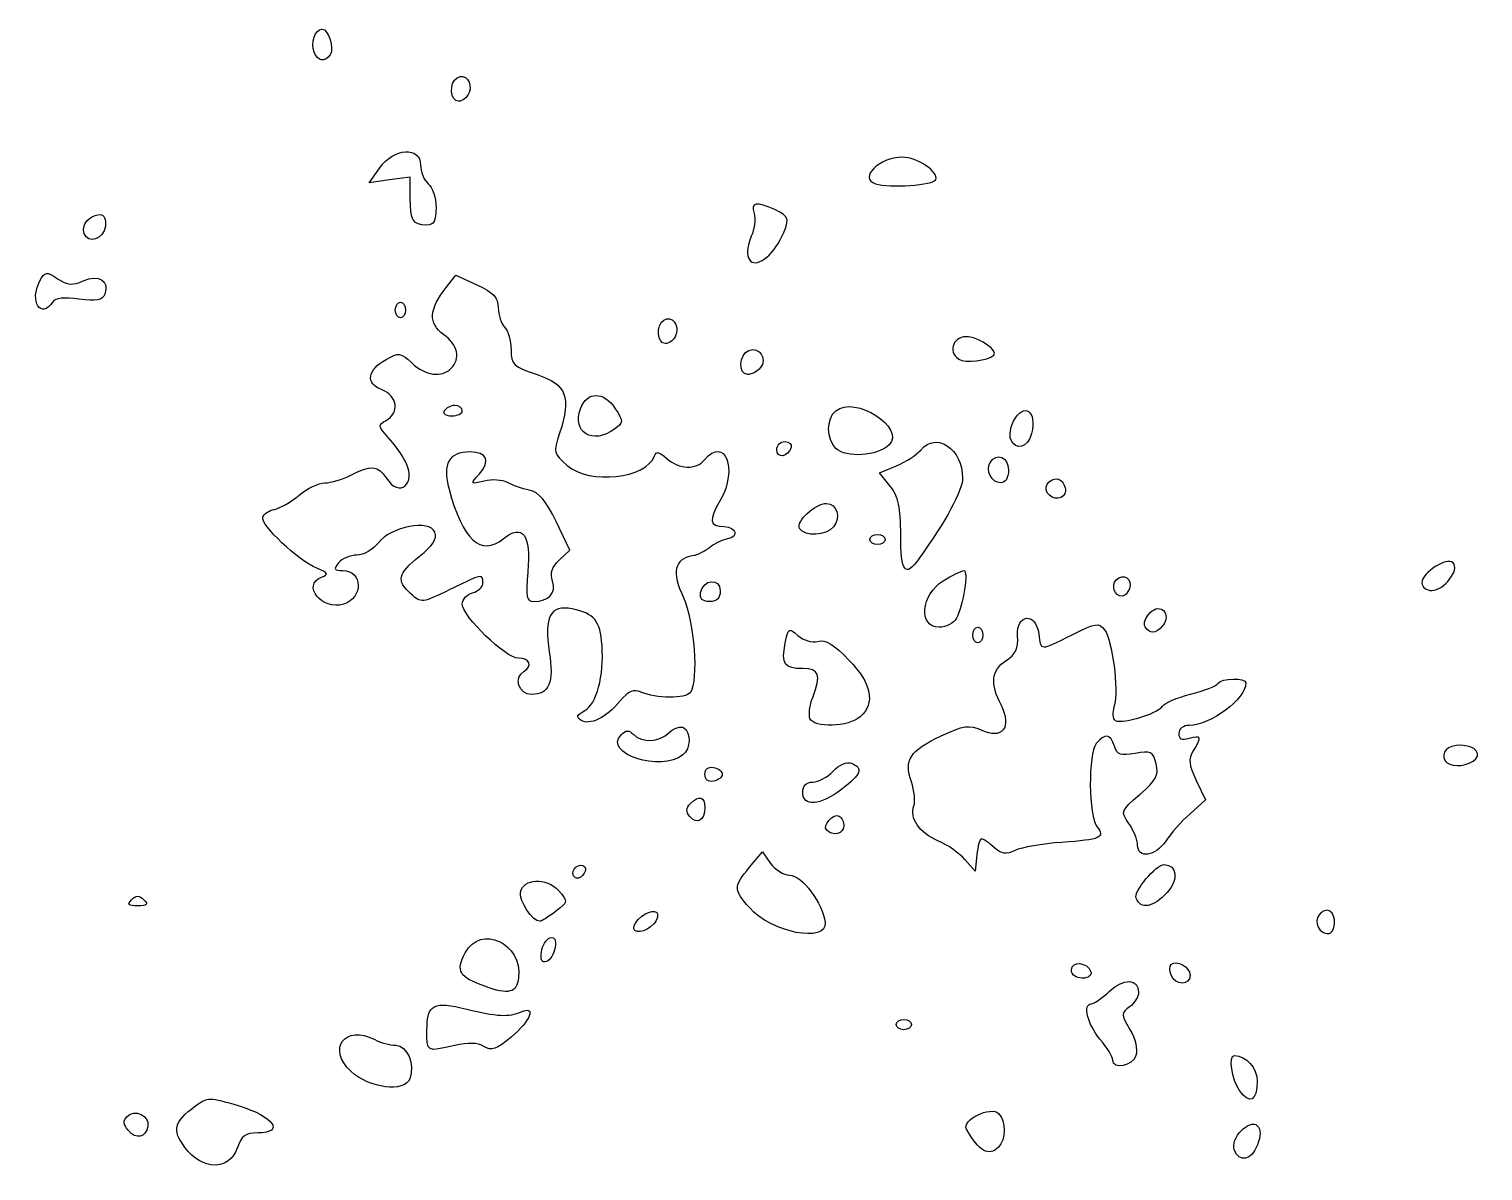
# Model space of a CAD drawing. Header units: centimetres. Extents: x -9.1 to 23.1, y -7.7 to 7.6.
# Drawn here: x 4.18 to 6.022, y 3.681 to 5.126 of the extents above; entities that cross this region are included whole.
import ezdxf

# ---------------------------------------------------------------- set-up
doc = ezdxf.new("R2010")
doc.units = ezdxf.units.CM
doc.header["$MEASUREMENT"] = 0
doc.layers.add('Layer 1', color=7, linetype='Continuous')

msp = doc.modelspace()

# ---------------------------------------------------------------- linework, layer by layer
at = {"layer": 'Layer 1'}
for points, knots in [([(4.56147, 5.09371), (4.5668, 5.10233), (4.55909, 5.12631), (4.55099, 5.12631), (4.55099, 5.12631), (4.54234, 5.12631), (4.53636, 5.10883), (4.54093, 5.09692), (4.54093, 5.09692), (4.54525, 5.08567), (4.5555, 5.08407), (4.56146, 5.09371), (4.56146, 5.09371), (4.56146, 5.09371), (4.56147, 5.09371), (4.56147, 5.09371)], [0, 0, 0, 0, 0.2, 0.2, 0.2, 0.2, 0.4, 0.4, 0.4, 0.4, 0.6, 0.6, 0.6, 0.6, 1, 1, 1, 1]), ([(4.73735, 5.04587), (4.74227, 5.05869), (4.73227, 5.07102), (4.72208, 5.06472), (4.72208, 5.06472), (4.71179, 5.05836), (4.71336, 5.03498), (4.72408, 5.03498), (4.72408, 5.03498), (4.72908, 5.03498), (4.73506, 5.03988), (4.73736, 5.04587), (4.73736, 5.04587), (4.73736, 5.04587), (4.73735, 5.04587), (4.73735, 5.04587)], [0, 0, 0, 0, 0.2, 0.2, 0.2, 0.2, 0.4, 0.4, 0.4, 0.4, 0.6, 0.6, 0.6, 0.6, 1, 1, 1, 1]), ([(4.6955, 4.90033), (4.6955, 4.91246), (4.69109, 4.92605), (4.6857, 4.93052), (4.6857, 4.93052), (4.68031, 4.93499), (4.6759, 4.94564), (4.6759, 4.95418), (4.6759, 4.95418), (4.6759, 4.97813), (4.64199, 4.97587), (4.62409, 4.95072), (4.62409, 4.95072), (4.62409, 4.95072), (4.61058, 4.93175), (4.61058, 4.93175), (4.61058, 4.93175), (4.61058, 4.93175), (4.63671, 4.93525), (4.63671, 4.93525), (4.63671, 4.93525), (4.63671, 4.93525), (4.66284, 4.93875), (4.66284, 4.93875), (4.66284, 4.93875), (4.66284, 4.93875), (4.66284, 4.91285), (4.66284, 4.91285), (4.66284, 4.91285), (4.66284, 4.88386), (4.6662, 4.87825), (4.68352, 4.87825), (4.68352, 4.87825), (4.69277, 4.87825), (4.69549, 4.88327), (4.69549, 4.90031), (4.69549, 4.90031), (4.69549, 4.90031), (4.6955, 4.90033), (4.6955, 4.90033)], [0, 0, 0, 0, 0.0909091, 0.0909091, 0.0909091, 0.0909091, 0.1818182, 0.1818182, 0.1818182, 0.1818182, 0.2727273, 0.2727273, 0.2727273, 0.2727273, 0.3636364, 0.3636364, 0.3636364, 0.3636364, 0.4545455, 0.4545455, 0.4545455, 0.4545455, 0.5454545, 0.5454545, 0.5454545, 0.5454545, 0.6363636, 0.6363636, 0.6363636, 0.6363636, 0.7272727, 0.7272727, 0.7272727, 0.7272727, 0.8181818, 0.8181818, 0.8181818, 0.8181818, 1, 1, 1, 1]), ([(5.25233, 4.93031), (5.2303, 4.93745), (5.25699, 4.96406), (5.28618, 4.96406), (5.28618, 4.96406), (5.30502, 4.96406), (5.33211, 4.94597), (5.32866, 4.93569), (5.32866, 4.93569), (5.32635, 4.92881), (5.26934, 4.9248), (5.25233, 4.93031)], [0, 0, 0, 0, 0.25, 0.25, 0.25, 0.25, 0.5, 0.5, 0.5, 0.5, 1, 1, 1, 1]), ([(5.09117, 4.83683), (5.08896, 4.8426), (5.09056, 4.85482), (5.09474, 4.86399), (5.09474, 4.86399), (5.09892, 4.87315), (5.10057, 4.88619), (5.09842, 4.89297), (5.09842, 4.89297), (5.09392, 4.90714), (5.10095, 4.90842), (5.12448, 4.8977), (5.12448, 4.8977), (5.14385, 4.88887), (5.14452, 4.88509), (5.13125, 4.85943), (5.13125, 4.85943), (5.11828, 4.83435), (5.09678, 4.82222), (5.09118, 4.83684), (5.09118, 4.83684), (5.09118, 4.83684), (5.09117, 4.83683), (5.09117, 4.83683)], [0, 0, 0, 0, 0.1428571, 0.1428571, 0.1428571, 0.1428571, 0.2857143, 0.2857143, 0.2857143, 0.2857143, 0.4285714, 0.4285714, 0.4285714, 0.4285714, 0.5714286, 0.5714286, 0.5714286, 0.5714286, 0.7142857, 0.7142857, 0.7142857, 0.7142857, 1, 1, 1, 1]), ([(4.27655, 4.87674), (4.27784, 4.88579), (4.27522, 4.89137), (4.26969, 4.89137), (4.26969, 4.89137), (4.2566, 4.89137), (4.24554, 4.87814), (4.24967, 4.8674), (4.24967, 4.8674), (4.25505, 4.85339), (4.27417, 4.86004), (4.27655, 4.87675), (4.27655, 4.87675), (4.27655, 4.87675), (4.27655, 4.87674), (4.27655, 4.87674)], [0, 0, 0, 0, 0.2, 0.2, 0.2, 0.2, 0.4, 0.4, 0.4, 0.4, 0.6, 0.6, 0.6, 0.6, 1, 1, 1, 1]), ([(4.20987, 4.7811), (4.21273, 4.78572), (4.22494, 4.78695), (4.24315, 4.78448), (4.24315, 4.78448), (4.26566, 4.78139), (4.27277, 4.78275), (4.27581, 4.79068), (4.27581, 4.79068), (4.28226, 4.8075), (4.26784, 4.81644), (4.24849, 4.80763), (4.24849, 4.80763), (4.23492, 4.80144), (4.22875, 4.80194), (4.21612, 4.81022), (4.21612, 4.81022), (4.2016, 4.81973), (4.20004, 4.81954), (4.19352, 4.80738), (4.19352, 4.80738), (4.17994, 4.782), (4.19522, 4.75747), (4.20986, 4.78115), (4.20986, 4.78115), (4.20986, 4.78115), (4.20987, 4.7811), (4.20987, 4.7811)], [0, 0, 0, 0, 0.125, 0.125, 0.125, 0.125, 0.25, 0.25, 0.25, 0.25, 0.375, 0.375, 0.375, 0.375, 0.5, 0.5, 0.5, 0.5, 0.625, 0.625, 0.625, 0.625, 0.75, 0.75, 0.75, 0.75, 1, 1, 1, 1]), ([(4.92895, 4.27565), (4.93944, 4.28808), (4.94607, 4.29093), (4.95507, 4.28689), (4.95507, 4.28689), (4.9737, 4.27853), (5.0123, 4.27821), (5.01765, 4.28635), (5.01765, 4.28635), (5.02814, 4.30235), (5.02274, 4.37582), (5.00882, 4.40638), (5.00882, 4.40638), (4.99391, 4.43911), (4.9973, 4.45501), (5.02008, 4.45925), (5.02008, 4.45925), (5.02688, 4.46053), (5.03685, 4.46536), (5.04224, 4.47001), (5.04224, 4.47001), (5.04763, 4.47465), (5.05771, 4.4795), (5.06463, 4.48076), (5.06463, 4.48076), (5.07967, 4.48352), (5.07638, 4.49605), (5.06055, 4.49633), (5.06055, 4.49633), (5.04167, 4.49674), (5.04067, 4.50387), (5.05582, 4.53019), (5.05582, 4.53019), (5.07818, 4.56904), (5.06126, 4.61182), (5.03572, 4.58104), (5.03572, 4.58104), (5.02484, 4.56793), (5.00375, 4.56865), (4.98793, 4.58269), (4.98793, 4.58269), (4.97831, 4.59121), (4.97429, 4.59201), (4.97213, 4.58582), (4.97213, 4.58582), (4.96211, 4.55716), (4.8901, 4.54926), (4.86169, 4.5737), (4.86169, 4.5737), (4.8444, 4.58857), (4.84401, 4.59021), (4.8521, 4.61472), (4.8521, 4.61472), (4.86713, 4.66025), (4.86089, 4.6764), (4.82346, 4.68888), (4.82346, 4.68888), (4.79359, 4.69884), (4.79078, 4.70153), (4.79058, 4.72032), (4.79058, 4.72032), (4.79046, 4.73163), (4.78678, 4.74445), (4.78242, 4.74882), (4.78242, 4.74882), (4.77806, 4.75319), (4.7744, 4.76425), (4.77431, 4.77342), (4.77431, 4.77342), (4.77419, 4.78649), (4.76837, 4.79274), (4.7473, 4.80246), (4.7473, 4.80246), (4.7473, 4.80246), (4.72046, 4.81485), (4.72046, 4.81485), (4.72046, 4.81485), (4.72046, 4.81485), (4.70826, 4.7992), (4.70826, 4.7992), (4.70826, 4.7992), (4.68653, 4.77132), (4.68554, 4.75366), (4.70493, 4.73954), (4.70493, 4.73954), (4.72342, 4.72607), (4.7271, 4.7094), (4.71438, 4.69669), (4.71438, 4.69669), (4.70231, 4.68462), (4.6822, 4.68735), (4.66514, 4.70338), (4.66514, 4.70338), (4.65074, 4.7169), (4.64845, 4.71723), (4.63211, 4.70805), (4.63211, 4.70805), (4.60819, 4.69462), (4.60594, 4.67746), (4.62704, 4.66943), (4.62704, 4.66943), (4.64658, 4.662), (4.6496, 4.64046), (4.63246, 4.63087), (4.63246, 4.63087), (4.62183, 4.62492), (4.622, 4.62348), (4.63491, 4.60932), (4.63491, 4.60932), (4.64252, 4.60097), (4.65228, 4.5873), (4.6566, 4.57894), (4.6566, 4.57894), (4.67134, 4.55038), (4.64906, 4.53139), (4.6323, 4.55822), (4.6323, 4.55822), (4.62256, 4.57382), (4.61245, 4.57457), (4.58745, 4.56151), (4.58745, 4.56151), (4.57716, 4.55615), (4.56236, 4.55174), (4.55455, 4.55172), (4.55455, 4.55172), (4.54674, 4.5517), (4.53205, 4.54469), (4.52189, 4.53615), (4.52189, 4.53615), (4.51174, 4.5276), (4.49779, 4.51952), (4.49091, 4.51819), (4.49091, 4.51819), (4.48402, 4.51687), (4.47725, 4.51235), (4.47587, 4.50819), (4.47587, 4.50819), (4.47273, 4.49876), (4.52123, 4.45318), (4.54453, 4.44366), (4.54453, 4.44366), (4.559, 4.43775), (4.55997, 4.43592), (4.55056, 4.43231), (4.55056, 4.43231), (4.52454, 4.42233), (4.55131, 4.38957), (4.57845, 4.39818), (4.57845, 4.39818), (4.60362, 4.40617), (4.60273, 4.44066), (4.57735, 4.44066), (4.57735, 4.44066), (4.56611, 4.44066), (4.56522, 4.44231), (4.572, 4.45046), (4.572, 4.45046), (4.57647, 4.45585), (4.5869, 4.46025), (4.59518, 4.46025), (4.59518, 4.46025), (4.60346, 4.46025), (4.61573, 4.46724), (4.62245, 4.47578), (4.62245, 4.47578), (4.6389, 4.49669), (4.68752, 4.50582), (4.6939, 4.48919), (4.6939, 4.48919), (4.69705, 4.48099), (4.69158, 4.47244), (4.67432, 4.4586), (4.67432, 4.4586), (4.64692, 4.43662), (4.64498, 4.42796), (4.66368, 4.41104), (4.66368, 4.41104), (4.67667, 4.39929), (4.67786, 4.39942), (4.71281, 4.41656), (4.71281, 4.41656), (4.75432, 4.43692), (4.75487, 4.43703), (4.75487, 4.42509), (4.75487, 4.42509), (4.75487, 4.42012), (4.74899, 4.41452), (4.74181, 4.41264), (4.74181, 4.41264), (4.73463, 4.41075), (4.72875, 4.40431), (4.72875, 4.3983), (4.72875, 4.3983), (4.72875, 4.38271), (4.78388, 4.32962), (4.80008, 4.32962), (4.80008, 4.32962), (4.81428, 4.32962), (4.81834, 4.32022), (4.80713, 4.31329), (4.80713, 4.31329), (4.79334, 4.30477), (4.80007, 4.2839), (4.8166, 4.2839), (4.8166, 4.2839), (4.8388, 4.2839), (4.84508, 4.29896), (4.83897, 4.3376), (4.83897, 4.3376), (4.83194, 4.38205), (4.84031, 4.39776), (4.86805, 4.39221), (4.86805, 4.39221), (4.89569, 4.38668), (4.90364, 4.37692), (4.90576, 4.34594), (4.90576, 4.34594), (4.90841, 4.30715), (4.89895, 4.2715), (4.88386, 4.26342), (4.88386, 4.26342), (4.87363, 4.25794), (4.87262, 4.25516), (4.87937, 4.25099), (4.87937, 4.25099), (4.89045, 4.24414), (4.91096, 4.25432), (4.92895, 4.27565)], [0, 0, 0, 0, 0.0172414, 0.0172414, 0.0172414, 0.0172414, 0.0344828, 0.0344828, 0.0344828, 0.0344828, 0.0517241, 0.0517241, 0.0517241, 0.0517241, 0.0689655, 0.0689655, 0.0689655, 0.0689655, 0.0862069, 0.0862069, 0.0862069, 0.0862069, 0.1034483, 0.1034483, 0.1034483, 0.1034483, 0.1206897, 0.1206897, 0.1206897, 0.1206897, 0.137931, 0.137931, 0.137931, 0.137931, 0.1551724, 0.1551724, 0.1551724, 0.1551724, 0.1724138, 0.1724138, 0.1724138, 0.1724138, 0.1896552, 0.1896552, 0.1896552, 0.1896552, 0.2068966, 0.2068966, 0.2068966, 0.2068966, 0.2241379, 0.2241379, 0.2241379, 0.2241379, 0.2413793, 0.2413793, 0.2413793, 0.2413793, 0.2586207, 0.2586207, 0.2586207, 0.2586207, 0.2758621, 0.2758621, 0.2758621, 0.2758621, 0.2931034, 0.2931034, 0.2931034, 0.2931034, 0.3103448, 0.3103448, 0.3103448, 0.3103448, 0.3275862, 0.3275862, 0.3275862, 0.3275862, 0.3448276, 0.3448276, 0.3448276, 0.3448276, 0.362069, 0.362069, 0.362069, 0.362069, 0.3793103, 0.3793103, 0.3793103, 0.3793103, 0.3965517, 0.3965517, 0.3965517, 0.3965517, 0.4137931, 0.4137931, 0.4137931, 0.4137931, 0.4310345, 0.4310345, 0.4310345, 0.4310345, 0.4482759, 0.4482759, 0.4482759, 0.4482759, 0.4655172, 0.4655172, 0.4655172, 0.4655172, 0.4827586, 0.4827586, 0.4827586, 0.4827586, 0.5, 0.5, 0.5, 0.5, 0.5172414, 0.5172414, 0.5172414, 0.5172414, 0.5344828, 0.5344828, 0.5344828, 0.5344828, 0.5517241, 0.5517241, 0.5517241, 0.5517241, 0.5689655, 0.5689655, 0.5689655, 0.5689655, 0.5862069, 0.5862069, 0.5862069, 0.5862069, 0.6034483, 0.6034483, 0.6034483, 0.6034483, 0.6206897, 0.6206897, 0.6206897, 0.6206897, 0.637931, 0.637931, 0.637931, 0.637931, 0.6551724, 0.6551724, 0.6551724, 0.6551724, 0.6724138, 0.6724138, 0.6724138, 0.6724138, 0.6896552, 0.6896552, 0.6896552, 0.6896552, 0.7068966, 0.7068966, 0.7068966, 0.7068966, 0.7241379, 0.7241379, 0.7241379, 0.7241379, 0.7413793, 0.7413793, 0.7413793, 0.7413793, 0.7586207, 0.7586207, 0.7586207, 0.7586207, 0.7758621, 0.7758621, 0.7758621, 0.7758621, 0.7931034, 0.7931034, 0.7931034, 0.7931034, 0.8103448, 0.8103448, 0.8103448, 0.8103448, 0.8275862, 0.8275862, 0.8275862, 0.8275862, 0.8448276, 0.8448276, 0.8448276, 0.8448276, 0.862069, 0.862069, 0.862069, 0.862069, 0.8793103, 0.8793103, 0.8793103, 0.8793103, 0.8965517, 0.8965517, 0.8965517, 0.8965517, 0.9137931, 0.9137931, 0.9137931, 0.9137931, 0.9310345, 0.9310345, 0.9310345, 0.9310345, 0.9482759, 0.9482759, 0.9482759, 0.9482759, 0.9655172, 0.9655172, 0.9655172, 0.9655172, 1, 1, 1, 1]), ([(4.65698, 4.77054), (4.65698, 4.77593), (4.65404, 4.78034), (4.65045, 4.78034), (4.65045, 4.78034), (4.64686, 4.78034), (4.64392, 4.77593), (4.64392, 4.77054), (4.64392, 4.77054), (4.64392, 4.76515), (4.64686, 4.76075), (4.65045, 4.76075), (4.65045, 4.76075), (4.65404, 4.76075), (4.65698, 4.76516), (4.65698, 4.77054)], [0, 0, 0, 0, 0.2, 0.2, 0.2, 0.2, 0.4, 0.4, 0.4, 0.4, 0.6, 0.6, 0.6, 0.6, 1, 1, 1, 1]), ([(4.99931, 4.73896), (5.00423, 4.75178), (4.99424, 4.76412), (4.98404, 4.75782), (4.98404, 4.75782), (4.97375, 4.75146), (4.97532, 4.72808), (4.98604, 4.72808), (4.98604, 4.72808), (4.99104, 4.72808), (4.99702, 4.73298), (4.99932, 4.73897), (4.99932, 4.73897), (4.99932, 4.73897), (4.99931, 4.73896), (4.99931, 4.73896)], [0, 0, 0, 0, 0.2, 0.2, 0.2, 0.2, 0.4, 0.4, 0.4, 0.4, 0.6, 0.6, 0.6, 0.6, 1, 1, 1, 1]), ([(5.3577, 4.70844), (5.34254, 4.71833), (5.35155, 4.73904), (5.36993, 4.73658), (5.36993, 4.73658), (5.38602, 4.73444), (5.40753, 4.71882), (5.40202, 4.71331), (5.40202, 4.71331), (5.39512, 4.70641), (5.36575, 4.70319), (5.35769, 4.70844), (5.35769, 4.70844), (5.35769, 4.70844), (5.3577, 4.70844), (5.3577, 4.70844)], [0, 0, 0, 0, 0.2, 0.2, 0.2, 0.2, 0.4, 0.4, 0.4, 0.4, 0.6, 0.6, 0.6, 0.6, 1, 1, 1, 1]), ([(5.10631, 4.69733), (5.11562, 4.70855), (5.10513, 4.72461), (5.09181, 4.7195), (5.09181, 4.7195), (5.07904, 4.7146), (5.07782, 4.68895), (5.09035, 4.68895), (5.09035, 4.68895), (5.0953, 4.68895), (5.10248, 4.69274), (5.1063, 4.69733), (5.1063, 4.69733), (5.1063, 4.69733), (5.10631, 4.69733), (5.10631, 4.69733)], [0, 0, 0, 0, 0.2, 0.2, 0.2, 0.2, 0.4, 0.4, 0.4, 0.4, 0.6, 0.6, 0.6, 0.6, 1, 1, 1, 1]), ([(4.9214, 4.61957), (4.93314, 4.62815), (4.93319, 4.62937), (4.9225, 4.64569), (4.9225, 4.64569), (4.9079, 4.66798), (4.8871, 4.66798), (4.87863, 4.64569), (4.87863, 4.64569), (4.86728, 4.61583), (4.89399, 4.59952), (4.92141, 4.61957), (4.92141, 4.61957), (4.92141, 4.61957), (4.9214, 4.61957), (4.9214, 4.61957)], [0, 0, 0, 0, 0.2, 0.2, 0.2, 0.2, 0.4, 0.4, 0.4, 0.4, 0.6, 0.6, 0.6, 0.6, 1, 1, 1, 1]), ([(5.26933, 4.59979), (5.29091, 4.62137), (5.22603, 4.66301), (5.20196, 4.64302), (5.20196, 4.64302), (5.18964, 4.63279), (5.18974, 4.60768), (5.20217, 4.59526), (5.20217, 4.59526), (5.21455, 4.58288), (5.25517, 4.58561), (5.26935, 4.59978), (5.26935, 4.59978), (5.26935, 4.59978), (5.26933, 4.59979), (5.26933, 4.59979)], [0, 0, 0, 0, 0.2, 0.2, 0.2, 0.2, 0.4, 0.4, 0.4, 0.4, 0.6, 0.6, 0.6, 0.6, 1, 1, 1, 1]), ([(4.70589, 4.64311), (4.70811, 4.64669), (4.71416, 4.64964), (4.71934, 4.64964), (4.71934, 4.64964), (4.72452, 4.64964), (4.72875, 4.64672), (4.72875, 4.64311), (4.72875, 4.64311), (4.72875, 4.63953), (4.7227, 4.63658), (4.7153, 4.63658), (4.7153, 4.63658), (4.7079, 4.63658), (4.70367, 4.6395), (4.70589, 4.64311)], [0, 0, 0, 0, 0.2, 0.2, 0.2, 0.2, 0.4, 0.4, 0.4, 0.4, 0.6, 0.6, 0.6, 0.6, 1, 1, 1, 1]), ([(5.44986, 4.61416), (5.45708, 4.64292), (5.44043, 4.65434), (5.42724, 4.62968), (5.42724, 4.62968), (5.42325, 4.62221), (5.42158, 4.61193), (5.42354, 4.60682), (5.42354, 4.60682), (5.42933, 4.59174), (5.44536, 4.59621), (5.44986, 4.61416)], [0, 0, 0, 0, 0.25, 0.25, 0.25, 0.25, 0.5, 0.5, 0.5, 0.5, 1, 1, 1, 1]), ([(5.30716, 4.45553), (5.34176, 4.50386), (5.36256, 4.54216), (5.36256, 4.55752), (5.36256, 4.55752), (5.36256, 4.59481), (5.32931, 4.61723), (5.30948, 4.59331), (5.30948, 4.59331), (5.30455, 4.58737), (5.29083, 4.57845), (5.27899, 4.5735), (5.27899, 4.5735), (5.27899, 4.5735), (5.25746, 4.5645), (5.25746, 4.5645), (5.25746, 4.5645), (5.25746, 4.5645), (5.27083, 4.5475), (5.27083, 4.5475), (5.27083, 4.5475), (5.28135, 4.53413), (5.2842, 4.52096), (5.2842, 4.48567), (5.2842, 4.48567), (5.2842, 4.43853), (5.28977, 4.43122), (5.30717, 4.45553), (5.30717, 4.45553), (5.30717, 4.45553), (5.30716, 4.45553), (5.30716, 4.45553)], [0, 0, 0, 0, 0.1111111, 0.1111111, 0.1111111, 0.1111111, 0.2222222, 0.2222222, 0.2222222, 0.2222222, 0.3333333, 0.3333333, 0.3333333, 0.3333333, 0.4444444, 0.4444444, 0.4444444, 0.4444444, 0.5555556, 0.5555556, 0.5555556, 0.5555556, 0.6666667, 0.6666667, 0.6666667, 0.6666667, 0.7777778, 0.7777778, 0.7777778, 0.7777778, 1, 1, 1, 1]), ([(4.81178, 4.4392), (4.81602, 4.48597), (4.80506, 4.50063), (4.78064, 4.48086), (4.78064, 4.48086), (4.75252, 4.45809), (4.72899, 4.47971), (4.71191, 4.54395), (4.71191, 4.54395), (4.70331, 4.57631), (4.71162, 4.59087), (4.73862, 4.59087), (4.73862, 4.59087), (4.76003, 4.59087), (4.76496, 4.57956), (4.75061, 4.56336), (4.75061, 4.56336), (4.73867, 4.54987), (4.73873, 4.54978), (4.75642, 4.55408), (4.75642, 4.55408), (4.76626, 4.55647), (4.77948, 4.5556), (4.78581, 4.55219), (4.78581, 4.55219), (4.79214, 4.54877), (4.80467, 4.54443), (4.81365, 4.54256), (4.81365, 4.54256), (4.82562, 4.54009), (4.83467, 4.52947), (4.84753, 4.50285), (4.84753, 4.50285), (4.84753, 4.50285), (4.86508, 4.46653), (4.86508, 4.46653), (4.86508, 4.46653), (4.86508, 4.46653), (4.85181, 4.45417), (4.85181, 4.45417), (4.85181, 4.45417), (4.84237, 4.44537), (4.83986, 4.43763), (4.84312, 4.42736), (4.84312, 4.42736), (4.84801, 4.41196), (4.83853, 4.40176), (4.81917, 4.40158), (4.81917, 4.40158), (4.80996, 4.40158), (4.80887, 4.40705), (4.81178, 4.43922), (4.81178, 4.43922), (4.81178, 4.43922), (4.81178, 4.4392), (4.81178, 4.4392)], [0, 0, 0, 0, 0.0666667, 0.0666667, 0.0666667, 0.0666667, 0.1333333, 0.1333333, 0.1333333, 0.1333333, 0.2, 0.2, 0.2, 0.2, 0.2666667, 0.2666667, 0.2666667, 0.2666667, 0.3333333, 0.3333333, 0.3333333, 0.3333333, 0.4, 0.4, 0.4, 0.4, 0.4666667, 0.4666667, 0.4666667, 0.4666667, 0.5333333, 0.5333333, 0.5333333, 0.5333333, 0.6, 0.6, 0.6, 0.6, 0.6666667, 0.6666667, 0.6666667, 0.6666667, 0.7333333, 0.7333333, 0.7333333, 0.7333333, 0.8, 0.8, 0.8, 0.8, 0.8666667, 0.8666667, 0.8666667, 0.8666667, 1, 1, 1, 1]), ([(5.14521, 4.59629), (5.14663, 4.60056), (5.14314, 4.60405), (5.13745, 4.60405), (5.13745, 4.60405), (5.13176, 4.60405), (5.12711, 4.5994), (5.12711, 4.59371), (5.12711, 4.59371), (5.12711, 4.58218), (5.14117, 4.58419), (5.14521, 4.5963), (5.14521, 4.5963), (5.14521, 4.5963), (5.14521, 4.59629), (5.14521, 4.59629)], [0, 0, 0, 0, 0.2, 0.2, 0.2, 0.2, 0.4, 0.4, 0.4, 0.4, 0.6, 0.6, 0.6, 0.6, 1, 1, 1, 1]), ([(5.42068, 4.5681), (5.42068, 4.5847), (5.40581, 4.59081), (5.39763, 4.57758), (5.39763, 4.57758), (5.39134, 4.5674), (5.39924, 4.55177), (5.41068, 4.55177), (5.41068, 4.55177), (5.41699, 4.55177), (5.42068, 4.55779), (5.42068, 4.5681)], [0, 0, 0, 0, 0.25, 0.25, 0.25, 0.25, 0.5, 0.5, 0.5, 0.5, 1, 1, 1, 1]), ([(5.49288, 4.54159), (5.49288, 4.54677), (5.48969, 4.55297), (5.48578, 4.55539), (5.48578, 4.55539), (5.47656, 4.56109), (5.46397, 4.5485), (5.46967, 4.53928), (5.46967, 4.53928), (5.47607, 4.52892), (5.49288, 4.5306), (5.49288, 4.54159)], [0, 0, 0, 0, 0.25, 0.25, 0.25, 0.25, 0.5, 0.5, 0.5, 0.5, 1, 1, 1, 1]), ([(5.19905, 4.4962), (5.20866, 4.50778), (5.20332, 4.52567), (5.19025, 4.52567), (5.19025, 4.52567), (5.17576, 4.52567), (5.15075, 4.50259), (5.15601, 4.49407), (5.15601, 4.49407), (5.16265, 4.48333), (5.18947, 4.48465), (5.19905, 4.49621), (5.19905, 4.49621), (5.19905, 4.49621), (5.19905, 4.4962), (5.19905, 4.4962)], [0, 0, 0, 0, 0.2, 0.2, 0.2, 0.2, 0.4, 0.4, 0.4, 0.4, 0.6, 0.6, 0.6, 0.6, 1, 1, 1, 1]), ([(5.26451, 4.48003), (5.26451, 4.48361), (5.2601, 4.48656), (5.25471, 4.48656), (5.25471, 4.48656), (5.24932, 4.48656), (5.24491, 4.48364), (5.24491, 4.48003), (5.24491, 4.48003), (5.24491, 4.47645), (5.24932, 4.4735), (5.25471, 4.4735), (5.25471, 4.4735), (5.2601, 4.4735), (5.26451, 4.47642), (5.26451, 4.48003)], [0, 0, 0, 0, 0.2, 0.2, 0.2, 0.2, 0.4, 0.4, 0.4, 0.4, 0.6, 0.6, 0.6, 0.6, 1, 1, 1, 1]), ([(5.94438, 4.42509), (5.94438, 4.43816), (5.97589, 4.4584), (5.98384, 4.45044), (5.98384, 4.45044), (5.99264, 4.44165), (5.97259, 4.41545), (5.95707, 4.41545), (5.95707, 4.41545), (5.95009, 4.41545), (5.94438, 4.41979), (5.94438, 4.4251), (5.94438, 4.4251), (5.94438, 4.4251), (5.94438, 4.42509), (5.94438, 4.42509)], [0, 0, 0, 0, 0.2, 0.2, 0.2, 0.2, 0.4, 0.4, 0.4, 0.4, 0.6, 0.6, 0.6, 0.6, 1, 1, 1, 1]), ([(5.35477, 4.38027), (5.36345, 4.39709), (5.37035, 4.44069), (5.36432, 4.44066), (5.36432, 4.44066), (5.36146, 4.44065), (5.34957, 4.43481), (5.3379, 4.4277), (5.3379, 4.4277), (5.30967, 4.41048), (5.30604, 4.36885), (5.33277, 4.36885), (5.33277, 4.36885), (5.34162, 4.36885), (5.35152, 4.37399), (5.35477, 4.38028), (5.35477, 4.38028), (5.35477, 4.38028), (5.35477, 4.38027), (5.35477, 4.38027)], [0, 0, 0, 0, 0.1666667, 0.1666667, 0.1666667, 0.1666667, 0.3333333, 0.3333333, 0.3333333, 0.3333333, 0.5, 0.5, 0.5, 0.5, 0.6666667, 0.6666667, 0.6666667, 0.6666667, 1, 1, 1, 1]), ([(5.05559, 4.41503), (5.05559, 4.43177), (5.03397, 4.42987), (5.03069, 4.41285), (5.03069, 4.41285), (5.02918, 4.40501), (5.0327, 4.4015), (5.04204, 4.4015), (5.04204, 4.4015), (5.05139, 4.4015), (5.05558, 4.40569), (5.05558, 4.41504), (5.05558, 4.41504), (5.05558, 4.41504), (5.05559, 4.41503), (5.05559, 4.41503)], [0, 0, 0, 0, 0.2, 0.2, 0.2, 0.2, 0.4, 0.4, 0.4, 0.4, 0.6, 0.6, 0.6, 0.6, 1, 1, 1, 1]), ([(5.57382, 4.41777), (5.57843, 4.42977), (5.56618, 4.43809), (5.55717, 4.42908), (5.55717, 4.42908), (5.5502, 4.42211), (5.55521, 4.40818), (5.56469, 4.40818), (5.56469, 4.40818), (5.56769, 4.40818), (5.57179, 4.41249), (5.57382, 4.41777)], [0, 0, 0, 0, 0.25, 0.25, 0.25, 0.25, 0.5, 0.5, 0.5, 0.5, 1, 1, 1, 1]), ([(5.38657, 4.10099), (5.38875, 4.10099), (5.39594, 4.0961), (5.40255, 4.09013), (5.40255, 4.09013), (5.41207, 4.08152), (5.41759, 4.08074), (5.42919, 4.08638), (5.42919, 4.08638), (5.43724, 4.09029), (5.46382, 4.09486), (5.48827, 4.09652), (5.48827, 4.09652), (5.53743, 4.09985), (5.54402, 4.10281), (5.53269, 4.11647), (5.53269, 4.11647), (5.52205, 4.12929), (5.52139, 4.20905), (5.53183, 4.22162), (5.53183, 4.22162), (5.54306, 4.23515), (5.54989, 4.23418), (5.55491, 4.21833), (5.55491, 4.21833), (5.55843, 4.20723), (5.56273, 4.20574), (5.58118, 4.2092), (5.58118, 4.2092), (5.60108, 4.21295), (5.60367, 4.21163), (5.60758, 4.19607), (5.60758, 4.19607), (5.61122, 4.18158), (5.60791, 4.17535), (5.58711, 4.15735), (5.58711, 4.15735), (5.56286, 4.13639), (5.56255, 4.13556), (5.57327, 4.12025), (5.57327, 4.12025), (5.5793, 4.11164), (5.58424, 4.09936), (5.58424, 4.09298), (5.58424, 4.09298), (5.58424, 4.0754), (5.60717, 4.07879), (5.61992, 4.09825), (5.61992, 4.09825), (5.626, 4.10753), (5.63983, 4.12304), (5.65065, 4.13271), (5.65065, 4.13271), (5.65065, 4.13271), (5.67033, 4.15029), (5.67033, 4.15029), (5.67033, 4.15029), (5.67033, 4.15029), (5.65857, 4.17494), (5.65857, 4.17494), (5.65857, 4.17494), (5.64903, 4.19494), (5.6483, 4.20198), (5.65471, 4.21224), (5.65471, 4.21224), (5.6657, 4.22983), (5.66464, 4.23312), (5.64954, 4.22833), (5.64954, 4.22833), (5.64027, 4.22537), (5.63648, 4.22718), (5.63648, 4.23442), (5.63648, 4.23442), (5.63648, 4.24039), (5.64207, 4.24465), (5.64987, 4.24465), (5.64987, 4.24465), (5.67658, 4.24465), (5.72139, 4.27829), (5.72139, 4.29835), (5.72139, 4.29835), (5.72139, 4.30535), (5.69034, 4.30478), (5.68596, 4.29769), (5.68596, 4.29769), (5.68401, 4.29452), (5.66845, 4.28844), (5.65137, 4.28415), (5.65137, 4.28415), (5.63429, 4.27985), (5.61829, 4.27305), (5.61581, 4.26903), (5.61581, 4.26903), (5.60946, 4.25875), (5.55887, 4.24465), (5.55438, 4.25191), (5.55438, 4.25191), (5.55237, 4.25516), (5.55259, 4.26371), (5.55488, 4.27089), (5.55488, 4.27089), (5.56045, 4.28843), (5.55205, 4.35253), (5.54246, 4.36564), (5.54246, 4.36564), (5.53553, 4.37512), (5.53155, 4.37451), (5.50141, 4.35937), (5.50141, 4.35937), (5.46033, 4.33874), (5.46145, 4.33871), (5.45894, 4.36056), (5.45894, 4.36056), (5.45573, 4.38844), (5.43018, 4.38598), (5.43231, 4.35801), (5.43231, 4.35801), (5.4335, 4.34235), (5.43002, 4.33497), (5.41761, 4.32684), (5.41761, 4.32684), (5.3988, 4.31451), (5.3971, 4.29794), (5.41174, 4.26963), (5.41174, 4.26963), (5.42597, 4.2421), (5.41298, 4.22656), (5.38601, 4.23885), (5.38601, 4.23885), (5.371, 4.24569), (5.3639, 4.24463), (5.33548, 4.23132), (5.33548, 4.23132), (5.29575, 4.21271), (5.28804, 4.2009), (5.29764, 4.17336), (5.29764, 4.17336), (5.30153, 4.16219), (5.30296, 4.14846), (5.30081, 4.14285), (5.30081, 4.14285), (5.29489, 4.12742), (5.30795, 4.10849), (5.33138, 4.09858), (5.33138, 4.09858), (5.34292, 4.09369), (5.35825, 4.08307), (5.36543, 4.07496), (5.36543, 4.07496), (5.36543, 4.07496), (5.37849, 4.06022), (5.37849, 4.06022), (5.37849, 4.06022), (5.37849, 4.06022), (5.38054, 4.08059), (5.38054, 4.08059), (5.38054, 4.08059), (5.38166, 4.09179), (5.38437, 4.10096), (5.38656, 4.10096), (5.38656, 4.10096), (5.38656, 4.10096), (5.38657, 4.10099), (5.38657, 4.10099)], [0, 0, 0, 0, 0.0238095, 0.0238095, 0.0238095, 0.0238095, 0.047619, 0.047619, 0.047619, 0.047619, 0.0714286, 0.0714286, 0.0714286, 0.0714286, 0.0952381, 0.0952381, 0.0952381, 0.0952381, 0.1190476, 0.1190476, 0.1190476, 0.1190476, 0.1428571, 0.1428571, 0.1428571, 0.1428571, 0.1666667, 0.1666667, 0.1666667, 0.1666667, 0.1904762, 0.1904762, 0.1904762, 0.1904762, 0.2142857, 0.2142857, 0.2142857, 0.2142857, 0.2380952, 0.2380952, 0.2380952, 0.2380952, 0.2619048, 0.2619048, 0.2619048, 0.2619048, 0.2857143, 0.2857143, 0.2857143, 0.2857143, 0.3095238, 0.3095238, 0.3095238, 0.3095238, 0.3333333, 0.3333333, 0.3333333, 0.3333333, 0.3571429, 0.3571429, 0.3571429, 0.3571429, 0.3809524, 0.3809524, 0.3809524, 0.3809524, 0.4047619, 0.4047619, 0.4047619, 0.4047619, 0.4285714, 0.4285714, 0.4285714, 0.4285714, 0.452381, 0.452381, 0.452381, 0.452381, 0.4761905, 0.4761905, 0.4761905, 0.4761905, 0.5, 0.5, 0.5, 0.5, 0.5238095, 0.5238095, 0.5238095, 0.5238095, 0.547619, 0.547619, 0.547619, 0.547619, 0.5714286, 0.5714286, 0.5714286, 0.5714286, 0.5952381, 0.5952381, 0.5952381, 0.5952381, 0.6190476, 0.6190476, 0.6190476, 0.6190476, 0.6428571, 0.6428571, 0.6428571, 0.6428571, 0.6666667, 0.6666667, 0.6666667, 0.6666667, 0.6904762, 0.6904762, 0.6904762, 0.6904762, 0.7142857, 0.7142857, 0.7142857, 0.7142857, 0.7380952, 0.7380952, 0.7380952, 0.7380952, 0.7619048, 0.7619048, 0.7619048, 0.7619048, 0.7857143, 0.7857143, 0.7857143, 0.7857143, 0.8095238, 0.8095238, 0.8095238, 0.8095238, 0.8333333, 0.8333333, 0.8333333, 0.8333333, 0.8571429, 0.8571429, 0.8571429, 0.8571429, 0.8809524, 0.8809524, 0.8809524, 0.8809524, 0.9047619, 0.9047619, 0.9047619, 0.9047619, 0.9285714, 0.9285714, 0.9285714, 0.9285714, 0.952381, 0.952381, 0.952381, 0.952381, 1, 1, 1, 1]), ([(5.61579, 4.37067), (5.62792, 4.38529), (5.61344, 4.40074), (5.6001, 4.38741), (5.6001, 4.38741), (5.59416, 4.38147), (5.59129, 4.37339), (5.59372, 4.36945), (5.59372, 4.36945), (5.59957, 4.35998), (5.60727, 4.3604), (5.61579, 4.37069), (5.61579, 4.37069), (5.61579, 4.37069), (5.61579, 4.37067), (5.61579, 4.37067)], [0, 0, 0, 0, 0.2, 0.2, 0.2, 0.2, 0.4, 0.4, 0.4, 0.4, 0.6, 0.6, 0.6, 0.6, 1, 1, 1, 1]), ([(5.23279, 4.25552), (5.25218, 4.27307), (5.2474, 4.29729), (5.21861, 4.32739), (5.21861, 4.32739), (5.19969, 4.34717), (5.189, 4.35361), (5.17928, 4.35106), (5.17928, 4.35106), (5.17166, 4.34908), (5.16079, 4.35221), (5.15395, 4.35842), (5.15395, 4.35842), (5.1426, 4.36869), (5.14175, 4.36818), (5.13787, 4.34877), (5.13787, 4.34877), (5.1326, 4.32241), (5.13666, 4.31655), (5.16022, 4.31655), (5.16022, 4.31655), (5.18126, 4.31655), (5.18375, 4.30918), (5.17263, 4.27993), (5.17263, 4.27993), (5.16889, 4.27009), (5.16733, 4.25815), (5.16916, 4.25338), (5.16916, 4.25338), (5.17391, 4.24101), (5.21842, 4.24251), (5.2328, 4.25552), (5.2328, 4.25552), (5.2328, 4.25552), (5.23279, 4.25552), (5.23279, 4.25552)], [0, 0, 0, 0, 0.1, 0.1, 0.1, 0.1, 0.2, 0.2, 0.2, 0.2, 0.3, 0.3, 0.3, 0.3, 0.4, 0.4, 0.4, 0.4, 0.5, 0.5, 0.5, 0.5, 0.6, 0.6, 0.6, 0.6, 0.7, 0.7, 0.7, 0.7, 0.8, 0.8, 0.8, 0.8, 1, 1, 1, 1]), ([(5.38837, 4.35903), (5.38837, 4.36442), (5.38543, 4.36883), (5.38184, 4.36883), (5.38184, 4.36883), (5.37825, 4.36883), (5.37531, 4.36442), (5.37531, 4.35903), (5.37531, 4.35903), (5.37531, 4.35364), (5.37825, 4.34923), (5.38184, 4.34923), (5.38184, 4.34923), (5.38543, 4.34923), (5.38837, 4.35364), (5.38837, 4.35903)], [0, 0, 0, 0, 0.2, 0.2, 0.2, 0.2, 0.4, 0.4, 0.4, 0.4, 0.6, 0.6, 0.6, 0.6, 1, 1, 1, 1]), ([(5.00823, 4.20719), (5.01821, 4.21514), (5.01894, 4.23589), (5.00945, 4.24175), (5.00945, 4.24175), (5.00563, 4.2441), (4.99732, 4.24134), (4.99097, 4.2356), (4.99097, 4.2356), (4.97731, 4.22323), (4.9568, 4.22205), (4.94585, 4.23301), (4.94585, 4.23301), (4.93975, 4.2391), (4.9362, 4.239), (4.92985, 4.23256), (4.92985, 4.23256), (4.90676, 4.20911), (4.98064, 4.1852), (5.00823, 4.2072), (5.00823, 4.2072), (5.00823, 4.2072), (5.00823, 4.20719), (5.00823, 4.20719)], [0, 0, 0, 0, 0.1428571, 0.1428571, 0.1428571, 0.1428571, 0.2857143, 0.2857143, 0.2857143, 0.2857143, 0.4285714, 0.4285714, 0.4285714, 0.4285714, 0.5714286, 0.5714286, 0.5714286, 0.5714286, 0.7142857, 0.7142857, 0.7142857, 0.7142857, 1, 1, 1, 1]), ([(5.97402, 4.19992), (5.96758, 4.21034), (5.97675, 4.21952), (5.99361, 4.21952), (5.99361, 4.21952), (6.01229, 4.21952), (6.02171, 4.20725), (6.00914, 4.19929), (6.00914, 4.19929), (5.99699, 4.1916), (5.97896, 4.19192), (5.97401, 4.19991), (5.97401, 4.19991), (5.97401, 4.19991), (5.97402, 4.19992), (5.97402, 4.19992)], [0, 0, 0, 0, 0.2, 0.2, 0.2, 0.2, 0.4, 0.4, 0.4, 0.4, 0.6, 0.6, 0.6, 0.6, 1, 1, 1, 1]), ([(5.05805, 4.18272), (5.05805, 4.1863), (5.05312, 4.1902), (5.04708, 4.19137), (5.04708, 4.19137), (5.0404, 4.19265), (5.03611, 4.18927), (5.03611, 4.18272), (5.03611, 4.18272), (5.03611, 4.17617), (5.04039, 4.17279), (5.04708, 4.17408), (5.04708, 4.17408), (5.05311, 4.17523), (5.05805, 4.17913), (5.05805, 4.18272)], [0, 0, 0, 0, 0.2, 0.2, 0.2, 0.2, 0.4, 0.4, 0.4, 0.4, 0.6, 0.6, 0.6, 0.6, 1, 1, 1, 1]), ([(5.20943, 4.16381), (5.23406, 4.1826), (5.23712, 4.19081), (5.22169, 4.19674), (5.22169, 4.19674), (5.21578, 4.199), (5.20611, 4.19481), (5.19858, 4.18674), (5.19858, 4.18674), (5.19146, 4.17909), (5.17986, 4.17284), (5.17282, 4.17284), (5.17282, 4.17284), (5.16437, 4.17284), (5.16001, 4.1684), (5.16001, 4.15978), (5.16001, 4.15978), (5.16001, 4.14118), (5.18212, 4.14299), (5.20943, 4.16381)], [0, 0, 0, 0, 0.1666667, 0.1666667, 0.1666667, 0.1666667, 0.3333333, 0.3333333, 0.3333333, 0.3333333, 0.5, 0.5, 0.5, 0.5, 0.6666667, 0.6666667, 0.6666667, 0.6666667, 1, 1, 1, 1]), ([(5.03581, 4.14055), (5.03581, 4.15493), (5.02896, 4.15682), (5.01768, 4.14555), (5.01768, 4.14555), (5.01211, 4.13998), (5.01195, 4.13551), (5.01711, 4.12929), (5.01711, 4.12929), (5.02618, 4.11836), (5.03581, 4.12415), (5.03581, 4.14055)], [0, 0, 0, 0, 0.25, 0.25, 0.25, 0.25, 0.5, 0.5, 0.5, 0.5, 1, 1, 1, 1]), ([(5.21206, 4.11693), (5.21206, 4.12211), (5.20945, 4.12795), (5.20627, 4.12992), (5.20627, 4.12992), (5.19908, 4.13437), (5.18444, 4.11772), (5.19035, 4.11182), (5.19035, 4.11182), (5.19812, 4.10405), (5.21206, 4.10733), (5.21206, 4.11693)], [0, 0, 0, 0, 0.25, 0.25, 0.25, 0.25, 0.5, 0.5, 0.5, 0.5, 1, 1, 1, 1]), ([(4.88388, 4.06562), (4.87766, 4.07184), (4.86518, 4.06175), (4.86982, 4.05426), (4.86982, 4.05426), (4.87258, 4.0498), (4.87623, 4.04991), (4.88092, 4.05467), (4.88092, 4.05467), (4.88477, 4.0585), (4.8861, 4.06348), (4.88388, 4.06569), (4.88388, 4.06569), (4.88388, 4.06569), (4.88388, 4.06562), (4.88388, 4.06562)], [0, 0, 0, 0, 0.2, 0.2, 0.2, 0.2, 0.4, 0.4, 0.4, 0.4, 0.6, 0.6, 0.6, 0.6, 1, 1, 1, 1]), ([(5.18846, 3.99505), (5.18589, 4.01891), (5.15882, 4.05506), (5.14345, 4.05515), (5.14345, 4.05515), (5.13581, 4.05515), (5.12497, 4.06184), (5.11936, 4.06993), (5.11936, 4.06993), (5.11936, 4.06993), (5.10917, 4.08462), (5.10917, 4.08462), (5.10917, 4.08462), (5.10917, 4.08462), (5.09267, 4.06503), (5.09267, 4.06503), (5.09267, 4.06503), (5.0722, 4.04072), (5.07218, 4.03685), (5.09238, 4.01387), (5.09238, 4.01387), (5.12015, 3.9823), (5.19131, 3.96836), (5.18844, 3.99505), (5.18844, 3.99505), (5.18844, 3.99505), (5.18846, 3.99505), (5.18846, 3.99505)], [0, 0, 0, 0, 0.125, 0.125, 0.125, 0.125, 0.25, 0.25, 0.25, 0.25, 0.375, 0.375, 0.375, 0.375, 0.5, 0.5, 0.5, 0.5, 0.625, 0.625, 0.625, 0.625, 0.75, 0.75, 0.75, 0.75, 1, 1, 1, 1]), ([(4.84699, 4.00917), (4.863, 4.02147), (4.86303, 4.02171), (4.8506, 4.03546), (4.8506, 4.03546), (4.83534, 4.05232), (4.8059, 4.05114), (4.80256, 4.03353), (4.80256, 4.03353), (4.80048, 4.02258), (4.81787, 3.99627), (4.82695, 3.9966), (4.82695, 3.9966), (4.82909, 3.9966), (4.83811, 4.00233), (4.847, 4.00917), (4.847, 4.00917), (4.847, 4.00917), (4.84699, 4.00917), (4.84699, 4.00917)], [0, 0, 0, 0, 0.1666667, 0.1666667, 0.1666667, 0.1666667, 0.3333333, 0.3333333, 0.3333333, 0.3333333, 0.5, 0.5, 0.5, 0.5, 0.6666667, 0.6666667, 0.6666667, 0.6666667, 1, 1, 1, 1]), ([(5.62173, 4.03302), (5.63633, 4.04878), (5.63431, 4.06831), (5.61807, 4.06831), (5.61807, 4.06831), (5.6073, 4.06831), (5.57893, 4.0346), (5.58231, 4.02581), (5.58231, 4.02581), (5.58795, 4.01111), (5.60417, 4.01408), (5.62173, 4.03303), (5.62173, 4.03303), (5.62173, 4.03303), (5.62173, 4.03302), (5.62173, 4.03302)], [0, 0, 0, 0, 0.2, 0.2, 0.2, 0.2, 0.4, 0.4, 0.4, 0.4, 0.6, 0.6, 0.6, 0.6, 1, 1, 1, 1]), ([(4.32545, 4.0239), (4.31935, 4.03), (4.31587, 4.03), (4.30977, 4.0239), (4.30977, 4.0239), (4.30367, 4.0178), (4.30542, 4.01606), (4.31761, 4.01606), (4.31761, 4.01606), (4.3298, 4.01606), (4.33154, 4.01779), (4.32545, 4.0239)], [0, 0, 0, 0, 0.25, 0.25, 0.25, 0.25, 0.5, 0.5, 0.5, 0.5, 1, 1, 1, 1]), ([(4.97134, 3.99337), (4.97588, 3.99885), (4.97757, 4.00535), (4.97509, 4.00783), (4.97509, 4.00783), (4.96964, 4.01328), (4.95014, 4.00185), (4.94656, 3.99111), (4.94656, 3.99111), (4.94284, 3.97994), (4.96162, 3.98166), (4.97134, 3.99337)], [0, 0, 0, 0, 0.25, 0.25, 0.25, 0.25, 0.5, 0.5, 0.5, 0.5, 1, 1, 1, 1]), ([(5.81569, 3.98544), (5.80679, 3.99434), (5.81256, 4.01051), (5.82463, 4.01051), (5.82463, 4.01051), (5.83441, 4.01051), (5.83732, 3.98738), (5.82824, 3.98177), (5.82824, 3.98177), (5.82522, 3.97992), (5.81957, 3.98136), (5.81569, 3.98543), (5.81569, 3.98543), (5.81569, 3.98543), (5.81569, 3.98544), (5.81569, 3.98544)], [0, 0, 0, 0, 0.2, 0.2, 0.2, 0.2, 0.4, 0.4, 0.4, 0.4, 0.6, 0.6, 0.6, 0.6, 1, 1, 1, 1]), ([(4.80009, 3.92506), (4.8052, 3.96877), (4.75166, 3.9937), (4.73245, 3.95655), (4.73245, 3.95655), (4.72036, 3.93318), (4.72438, 3.92634), (4.75733, 3.91426), (4.75733, 3.91426), (4.7873, 3.90327), (4.79786, 3.90594), (4.8001, 3.92506), (4.8001, 3.92506), (4.8001, 3.92506), (4.80009, 3.92506), (4.80009, 3.92506)], [0, 0, 0, 0, 0.2, 0.2, 0.2, 0.2, 0.4, 0.4, 0.4, 0.4, 0.6, 0.6, 0.6, 0.6, 1, 1, 1, 1]), ([(4.84633, 3.96346), (4.84781, 3.97359), (4.84572, 3.97745), (4.8398, 3.9755), (4.8398, 3.9755), (4.83501, 3.97394), (4.8301, 3.96592), (4.8289, 3.95771), (4.8289, 3.95771), (4.82742, 3.94758), (4.82951, 3.94372), (4.83543, 3.94567), (4.83543, 3.94567), (4.84022, 3.94723), (4.84513, 3.95525), (4.84633, 3.96345), (4.84633, 3.96345), (4.84633, 3.96345), (4.84633, 3.96346), (4.84633, 3.96346)], [0, 0, 0, 0, 0.1666667, 0.1666667, 0.1666667, 0.1666667, 0.3333333, 0.3333333, 0.3333333, 0.3333333, 0.5, 0.5, 0.5, 0.5, 0.6666667, 0.6666667, 0.6666667, 0.6666667, 1, 1, 1, 1]), ([(5.52495, 3.93282), (5.52083, 3.94518), (5.50045, 3.94693), (5.50045, 3.93492), (5.50045, 3.93492), (5.50045, 3.92886), (5.50603, 3.92464), (5.51406, 3.92464), (5.51406, 3.92464), (5.52204, 3.92464), (5.52654, 3.92802), (5.52495, 3.9328), (5.52495, 3.9328), (5.52495, 3.9328), (5.52495, 3.93282), (5.52495, 3.93282)], [0, 0, 0, 0, 0.2, 0.2, 0.2, 0.2, 0.4, 0.4, 0.4, 0.4, 0.6, 0.6, 0.6, 0.6, 1, 1, 1, 1]), ([(5.65064, 3.92812), (5.65064, 3.93855), (5.63328, 3.94866), (5.62669, 3.94206), (5.62669, 3.94206), (5.62461, 3.93996), (5.62464, 3.93374), (5.62677, 3.92819), (5.62677, 3.92819), (5.63178, 3.91514), (5.65064, 3.91508), (5.65064, 3.92819), (5.65064, 3.92819), (5.65064, 3.92819), (5.65064, 3.92812), (5.65064, 3.92812)], [0, 0, 0, 0, 0.2, 0.2, 0.2, 0.2, 0.4, 0.4, 0.4, 0.4, 0.6, 0.6, 0.6, 0.6, 1, 1, 1, 1]), ([(5.58219, 3.8266), (5.58459, 3.83416), (5.58136, 3.848), (5.57447, 3.85974), (5.57447, 3.85974), (5.56321, 3.8789), (5.56319, 3.88031), (5.57405, 3.8883), (5.57405, 3.8883), (5.58034, 3.89292), (5.58548, 3.9012), (5.58548, 3.90671), (5.58548, 3.90671), (5.58548, 3.92413), (5.56675, 3.92483), (5.54869, 3.90807), (5.54869, 3.90807), (5.53914, 3.89922), (5.52882, 3.89198), (5.52575, 3.89198), (5.52575, 3.89198), (5.51445, 3.89198), (5.52065, 3.86629), (5.5365, 3.84745), (5.5365, 3.84745), (5.54548, 3.83678), (5.55283, 3.8248), (5.55283, 3.82083), (5.55283, 3.82083), (5.55283, 3.80817), (5.57791, 3.81309), (5.5822, 3.82659), (5.5822, 3.82659), (5.5822, 3.82659), (5.58219, 3.8266), (5.58219, 3.8266)], [0, 0, 0, 0, 0.1, 0.1, 0.1, 0.1, 0.2, 0.2, 0.2, 0.2, 0.3, 0.3, 0.3, 0.3, 0.4, 0.4, 0.4, 0.4, 0.5, 0.5, 0.5, 0.5, 0.6, 0.6, 0.6, 0.6, 0.7, 0.7, 0.7, 0.7, 0.8, 0.8, 0.8, 0.8, 1, 1, 1, 1]), ([(4.71914, 3.83941), (4.73614, 3.84336), (4.74832, 3.84291), (4.75607, 3.83805), (4.75607, 3.83805), (4.76545, 3.83219), (4.77198, 3.83443), (4.79065, 3.84997), (4.79065, 3.84997), (4.81528, 3.87046), (4.82321, 3.89063), (4.80317, 3.88181), (4.80317, 3.88181), (4.78815, 3.8752), (4.77229, 3.87603), (4.73431, 3.88543), (4.73431, 3.88543), (4.69217, 3.89584), (4.68398, 3.89163), (4.68398, 3.85954), (4.68398, 3.85954), (4.68398, 3.83058), (4.68314, 3.83105), (4.71914, 3.8394), (4.71914, 3.8394), (4.71914, 3.8394), (4.71914, 3.83941), (4.71914, 3.83941)], [0, 0, 0, 0, 0.125, 0.125, 0.125, 0.125, 0.25, 0.25, 0.25, 0.25, 0.375, 0.375, 0.375, 0.375, 0.5, 0.5, 0.5, 0.5, 0.625, 0.625, 0.625, 0.625, 0.75, 0.75, 0.75, 0.75, 1, 1, 1, 1]), ([(5.29791, 3.86587), (5.29791, 3.86945), (5.2935, 3.8724), (5.28811, 3.8724), (5.28811, 3.8724), (5.28272, 3.8724), (5.27831, 3.86948), (5.27831, 3.86587), (5.27831, 3.86587), (5.27831, 3.86229), (5.28272, 3.85934), (5.28811, 3.85934), (5.28811, 3.85934), (5.2935, 3.85934), (5.29791, 3.86226), (5.29791, 3.86587)], [0, 0, 0, 0, 0.2, 0.2, 0.2, 0.2, 0.4, 0.4, 0.4, 0.4, 0.6, 0.6, 0.6, 0.6, 1, 1, 1, 1]), ([(4.6622, 3.79729), (4.66904, 3.81512), (4.65873, 3.83973), (4.64441, 3.83973), (4.64441, 3.83973), (4.63706, 3.83973), (4.62508, 3.8429), (4.6178, 3.84682), (4.6178, 3.84682), (4.58052, 3.86677), (4.55668, 3.83499), (4.58768, 3.80667), (4.58768, 3.80667), (4.61148, 3.78493), (4.65533, 3.77942), (4.66219, 3.7973), (4.66219, 3.7973), (4.66219, 3.7973), (4.6622, 3.79729), (4.6622, 3.79729)], [0, 0, 0, 0, 0.1666667, 0.1666667, 0.1666667, 0.1666667, 0.3333333, 0.3333333, 0.3333333, 0.3333333, 0.5, 0.5, 0.5, 0.5, 0.6666667, 0.6666667, 0.6666667, 0.6666667, 1, 1, 1, 1]), ([(5.73579, 3.79413), (5.73579, 3.81072), (5.72161, 3.82663), (5.70683, 3.82663), (5.70683, 3.82663), (5.6991, 3.82663), (5.70358, 3.79625), (5.71338, 3.78225), (5.71338, 3.78225), (5.72613, 3.76405), (5.73579, 3.76917), (5.73579, 3.79413)], [0, 0, 0, 0, 0.25, 0.25, 0.25, 0.25, 0.5, 0.5, 0.5, 0.5, 1, 1, 1, 1]), ([(4.33048, 3.73741), (4.33305, 3.75065), (4.31395, 3.75933), (4.30404, 3.74942), (4.30404, 3.74942), (4.2989, 3.74428), (4.29929, 3.73944), (4.30546, 3.73201), (4.30546, 3.73201), (4.31566, 3.71972), (4.32755, 3.72229), (4.33048, 3.73741)], [0, 0, 0, 0, 0.25, 0.25, 0.25, 0.25, 0.5, 0.5, 0.5, 0.5, 1, 1, 1, 1]), ([(4.44347, 3.70909), (4.449, 3.72494), (4.45401, 3.72868), (4.46973, 3.72868), (4.46973, 3.72868), (4.50449, 3.72868), (4.49, 3.74946), (4.44588, 3.76289), (4.44588, 3.76289), (4.40817, 3.77437), (4.40638, 3.77437), (4.39091, 3.76289), (4.39091, 3.76289), (4.36301, 3.74205), (4.36066, 3.73288), (4.37745, 3.71018), (4.37745, 3.71018), (4.39897, 3.68107), (4.43349, 3.68054), (4.44347, 3.70915), (4.44347, 3.70915), (4.44347, 3.70915), (4.44347, 3.70909), (4.44347, 3.70909)], [0, 0, 0, 0, 0.1428571, 0.1428571, 0.1428571, 0.1428571, 0.2857143, 0.2857143, 0.2857143, 0.2857143, 0.4285714, 0.4285714, 0.4285714, 0.4285714, 0.5714286, 0.5714286, 0.5714286, 0.5714286, 0.7142857, 0.7142857, 0.7142857, 0.7142857, 1, 1, 1, 1]), ([(5.40782, 3.71041), (5.41776, 3.72035), (5.41794, 3.7434), (5.40815, 3.75318), (5.40815, 3.75318), (5.3982, 3.76313), (5.36087, 3.74491), (5.36745, 3.73332), (5.36745, 3.73332), (5.38335, 3.70528), (5.39568, 3.69828), (5.40782, 3.71041)], [0, 0, 0, 0, 0.25, 0.25, 0.25, 0.25, 0.5, 0.5, 0.5, 0.5, 1, 1, 1, 1]), ([(5.73609, 3.71342), (5.74062, 3.72533), (5.74055, 3.73297), (5.73584, 3.73766), (5.73584, 3.73766), (5.72599, 3.74751), (5.7012, 3.72143), (5.70672, 3.70702), (5.70672, 3.70702), (5.71308, 3.69044), (5.72862, 3.69382), (5.73607, 3.71342), (5.73607, 3.71342), (5.73607, 3.71342), (5.73609, 3.71342), (5.73609, 3.71342)], [0, 0, 0, 0, 0.2, 0.2, 0.2, 0.2, 0.4, 0.4, 0.4, 0.4, 0.6, 0.6, 0.6, 0.6, 1, 1, 1, 1])]:
    msp.add_open_spline(points, degree=3, knots=knots, dxfattribs=at)

doc.saveas('drawing.dxf')
